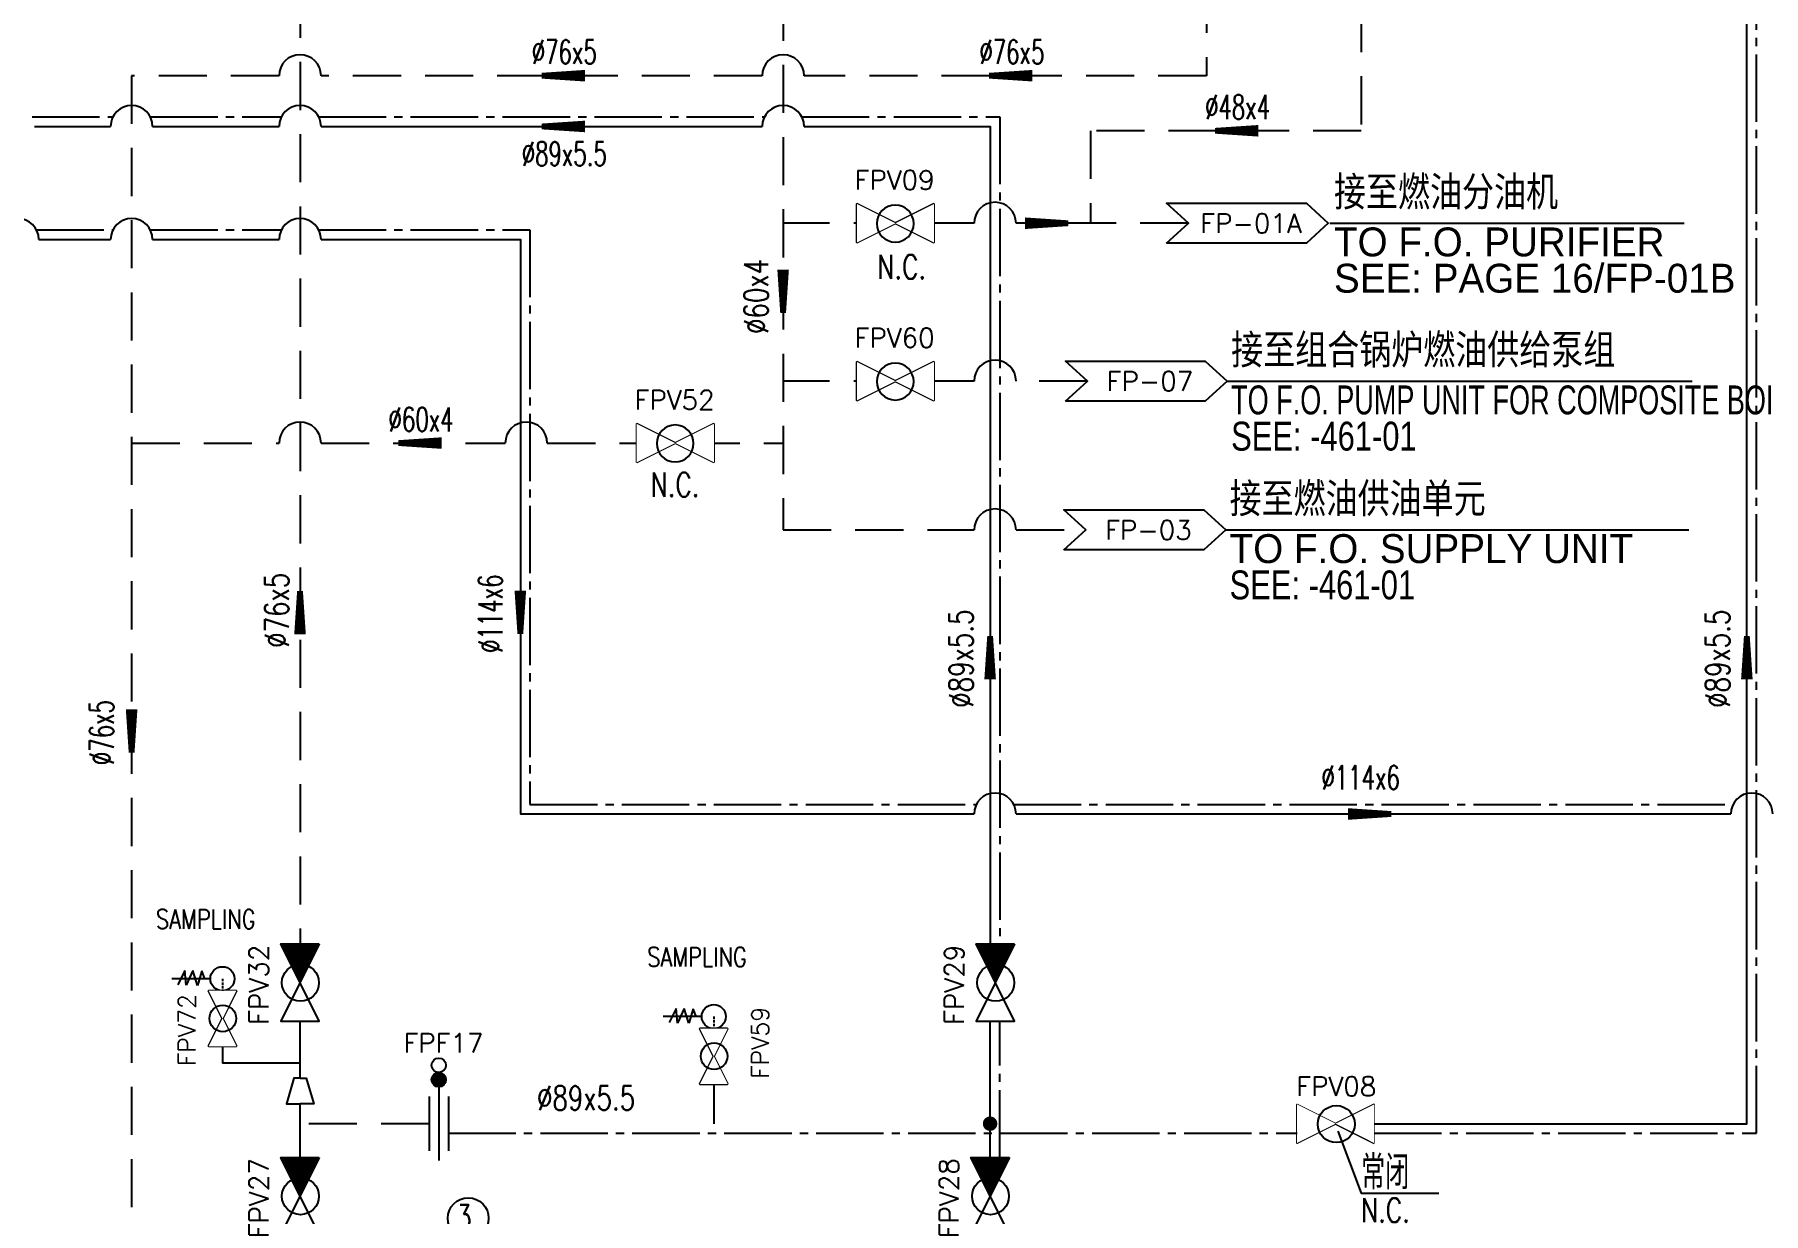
# Model space of a CAD drawing. Header units: inches. Extents: x 244 to 838, y -431 to 471.
# Drawn here: x 469.7 to 649.2, y 191.1 to 313.6 of the extents above; entities that cross this region are included whole.
import ezdxf
from ezdxf.enums import TextEntityAlignment as Align

# ---------------------------------------------------------------- set-up
doc = ezdxf.new("R2010")
doc.units = ezdxf.units.IN
doc.header["$MEASUREMENT"] = 0
doc.set_wipeout_variables(frame=1)
for name, pattern in [('CENTERX2', [0.955, 0.7, -0.085, 0.085, -0.085]), ('HIDDEN', [0.375, 0.25, -0.125]), ('SHORT_CENTER_X', [0.955, 0.7, -0.085, 0.085, -0.085])]:
    doc.linetypes.add(name, pattern=pattern)
doc.layers.add('chinese', color=7, linetype='Continuous')
doc.layers.add('text', color=2, linetype='Continuous')
doc.styles.add('CHINESE', font='SHORT.shx', dxfattribs={"bigfont": 'HZDXF.shx'})
doc.styles.add('HZDX', font='romans.shx', dxfattribs={"width": 0.9, "bigfont": 'HZDX.SHX'})
doc.styles.add('ROMANS', font='ROMANS')
doc.styles.add('SimSun', font='Simtxt.shx', dxfattribs={"bigfont": 'HZDX.SHX'})

# ---------------------------------------------------------------- blocks, each defined once
blk = doc.blocks.new('V026')
at = {"color": 7}
blk.add_lwpolyline([(5.86, -1.97), (5.86, 2.04), (-2.15, -1.97), (-2.15, 2.04)], close=True, dxfattribs=at)
at = {"color": 2, "linetype": 'Continuous', "style": 'ROMANS', "flags": 1}
for tag in ['NAMEPLATE', 'STANDARD', 'DIAMETER', 'REMARKS', 'MATERIAL', 'WEIGHT', 'NAME', 'SIZE']:
    blk.add_attdef(tag, text='', height=2, dxfattribs=at).set_placement((1.92, 3.92), align=Align.MIDDLE)
at = {"color": 2, "linetype": 'Continuous', "style": 'ROMANS'}
blk.add_attdef('MARK', text='', height=2, dxfattribs=at).set_placement((1.92, 3.92), align=Align.MIDDLE)
at = {"color": 7}
blk.add_wipeout([(5.86, -1.97), (5.86, 2.04), (-2.15, -1.97), (-2.15, 2.04)], dxfattribs=at)
at = {"linetype": 'Continuous'}
blk.add_circle((1.92, 0), 1.92, dxfattribs=at)
blk = doc.blocks.new('F028')
blk.add_hatch(color=256).paths.add_polyline_path([(1.75, 4.56, 1), (0.25, 4.56, 1)])
at = {"color": 7, "linetype": 'Continuous'}
for points in [[(1, 3.81), (1, -3.81)], [(0, 2.83), (0, -2.83)], [(2, 2.83), (2, -2.83)]]:
    blk.add_lwpolyline(points, dxfattribs=at)
blk.add_circle((1, 6.06), 0.75)
blk.add_circle((1, 4.56), 0.75, dxfattribs=at)
at = {"color": 2, "linetype": 'Continuous', "style": 'ROMANS', "flags": 1}
for tag in ['NAMEPLATE', 'STANDARD', 'DIAMETER', 'REMARKS', 'MATERIAL', 'WEIGHT', 'NAME', 'SIZE']:
    blk.add_attdef(tag, text='', height=2, dxfattribs=at).set_placement((1, 7.31), align=Align.MIDDLE)
at = {"color": 2, "linetype": 'Continuous', "style": 'ROMANS'}
blk.add_attdef('MARK', text='', height=2, dxfattribs=at).set_placement((1, 7.31), align=Align.MIDDLE)
blk = doc.blocks.new('V012')
at = {"color": 2, "linetype": 'Continuous', "style": 'ROMANS', "flags": 1}
for tag in ['NAMEPLATE', 'STANDARD', 'DIAMETER', 'REMARKS', 'MATERIAL', 'WEIGHT', 'NAME', 'SIZE']:
    blk.add_attdef(tag, text='', height=2, dxfattribs=at).set_placement((3.78, 4.27), align=Align.MIDDLE)
at = {"color": 2, "linetype": 'Continuous', "style": 'ROMANS'}
blk.add_attdef('MARK', text='', height=2, dxfattribs=at).set_placement((3.78, 4.27), align=Align.MIDDLE)
at = {"color": 7, "linetype": 'Continuous'}
blk.add_wipeout([(8.01, -2), (0, 2), (0, -2), (8.01, 2)], dxfattribs=at)
blk.add_wipeout([(8.01, -2), (0, 2), (0, -2), (8.01, 2)], dxfattribs=at)
blk.add_lwpolyline([(8.01, -2), (0, 2), (0, -2), (8.01, 2)], close=True, dxfattribs=at)
blk.add_lwpolyline([(4.03, 0, 0, 4, 0), (8.02, 0, 4, 4, 0)], format="xyseb", dxfattribs=at)
blk.add_circle((3.99, -0.04), 1.92, dxfattribs=at)
blk = doc.blocks.new('F065')
at = {"color": 7, "linetype": 'Continuous'}
for points in [[(0, 0), (0, 0.63), (2.65, 1.42), (2.65, 0)], [(0, 0), (0, -0.63), (2.65, -1.42), (2.65, 0)]]:
    blk.add_lwpolyline(points, dxfattribs=at)
at = {"color": 2, "linetype": 'Continuous', "style": 'ROMANS', "flags": 1}
for tag in ['NAMEPLATE', 'STANDARD', 'DIAMETER', 'REMARKS', 'MATERIAL', 'WEIGHT', 'NAME', 'SIZE']:
    blk.add_attdef(tag, text='', height=2, dxfattribs=at).set_placement((1.32, 3.03), align=Align.MIDDLE)
at = {"color": 2, "linetype": 'Continuous', "style": 'ROMANS'}
blk.add_attdef('MARK', text='', height=2, dxfattribs=at).set_placement((1.32, 3.03), align=Align.MIDDLE)
blk = doc.blocks.new('F100')
at = {"color": 2, "linetype": 'Continuous', "style": 'ROMANS', "flags": 1}
for tag in ['WEIGHT', 'SIZE', 'STANDARD', 'NAME', 'DIAMETER', 'MATERIAL', 'REMARKS', 'NAMEPLATE']:
    blk.add_attdef(tag, (-8.33, -0.08), '', height=2, dxfattribs=at)
at = {"color": 2, "linetype": 'Continuous', "style": 'ROMANS'}
blk.add_attdef('MARK', (-8.33, -0.08), '', height=2, dxfattribs=at)
blk = doc.blocks.new('E000')
blk.add_lwpolyline([(-2.27, -2.08), (0, 0), (-2.27, 2.08), (12.25, 2.08), (14.53, 0), (12.25, -2.08)], close=True)
at = {"color": 2, "style": 'ROMANS', "flags": 1}
for tag, p in [('NOMDIA', (32.69, 2.18)), ('NUMBER', (36.25, -0.69)), ('CAPACITY', (36.52, -3.69))]:
    blk.add_attdef(tag, text='', height=2, rotation=359.3452, dxfattribs=at).set_placement(p, align=Align.CENTER)
at = {"color": 2, "linetype": 'Continuous', "style": 'ROMANS'}
blk.add_attdef('MARK', text='', height=2, dxfattribs=at).set_placement((6.5, -0.01), align=Align.MIDDLE)
at = {"layer": 'text', "style": 'CHINESE'}
for tag, p, height in [('CONNC', (15.25, 1.42), 3.5), ('CONNE', (15.25, -3.45), 3)]:
    blk.add_attdef(tag, p, '', height=height, dxfattribs=at)
at = {"layer": 'text', "color": 2, "style": 'CHINESE'}
blk.add_attdef('CONND', (15.25, -7.21), '', height=3, dxfattribs=at)
blk = doc.blocks.new('V013')
at = {"color": 2, "linetype": 'Continuous', "style": 'ROMANS', "flags": 1}
for tag in ['NAMEPLATE', 'STANDARD', 'DIAMETER', 'REMARKS', 'MATERIAL', 'WEIGHT', 'NAME', 'SIZE']:
    blk.add_attdef(tag, text='', height=2, dxfattribs=at).set_placement((4.08, 4.49), align=Align.MIDDLE)
at = {"color": 2, "linetype": 'Continuous', "style": 'ROMANS'}
blk.add_attdef('MARK', text='', height=2, dxfattribs=at).set_placement((4.08, 4.49), align=Align.MIDDLE)
at = {"color": 3}
blk.add_wipeout([(8.01, -2), (8.01, 2), (0, -2), (0, 2)], dxfattribs=at)
at = {"linetype": 'Continuous'}
blk.add_lwpolyline([(0, -2), (8.01, 2), (8.01, -2), (0, 2)], close=True, dxfattribs=at)
blk.add_wipeout([(0, -2), (8.01, 2), (8.01, -2), (0, 2)], dxfattribs=at)
at = {"color": 7}
blk.add_lwpolyline([(8.01, -2), (8.01, 2), (0, -2), (0, 2)], close=True, dxfattribs=at)
blk.add_wipeout([(8.01, -2), (8.01, 2), (0, -2), (0, 2)], dxfattribs=at)
at = {"linetype": 'Continuous'}
blk.add_circle((4.02, -0.04), 1.92, dxfattribs=at)
blk = doc.blocks.new('V025')
at = {"linetype": 'Continuous'}
for p, q in [((-0.74, 4.19), (0.94, 4.33)), ((0.94, 3.41), (-0.74, 4.19)), ((0.94, 4.33), (-0.69, 5.14))]:
    blk.add_line(p, q, dxfattribs=at)
at = {"color": 7, "linetype": 'Continuous'}
for p, q in [((0, 1.39), (0, 5.83)), ((-0.76, 2.89), (0.94, 3.41)), ((0.9, 2.38), (-0.76, 2.89)), ((0, 2.02), (0.9, 2.38))]:
    blk.add_line(p, q, dxfattribs=at)
blk.add_circle((0, 0), 1.39, dxfattribs=at)
at = {"color": 2, "linetype": 'Continuous', "style": 'ROMANS', "flags": 1}
for tag in ['NAMEPLATE', 'STANDARD', 'DIAMETER', 'REMARKS', 'MATERIAL', 'WEIGHT', 'NAME', 'SIZE']:
    blk.add_attdef(tag, text='', height=2, dxfattribs=at).set_placement((0, 8.1), align=Align.MIDDLE)
at = {"color": 2, "linetype": 'Continuous', "style": 'ROMANS'}
blk.add_attdef('MARK', text='', height=2, dxfattribs=at).set_placement((0, 8.1), align=Align.MIDDLE)

msp = doc.modelspace()

# ---------------------------------------------------------------- linework, layer by layer
at = {"color": 3, "linetype": 'HIDDEN', "ltscale": 20}
for p, q in [((547.4, 332.91), (547.4, 262.11)), ((567.23, 277.56), (547.4, 277.56)), ((579, 277.56), (571.59, 277.56)), ((479.74, 271.13), (495.05, 271.13)), ((499.42, 271.13), (518.55, 271.13)), ((522.91, 271.13), (547.4, 271.13)), ((547.4, 262.11), (567.23, 262.11)), ((510.64, 200.45), (497.23, 200.45))]:
    msp.add_line(p, q, dxfattribs=at)
at = {"color": 3}
msp.add_line((568.9, 196.94), (568.9, 211.09), dxfattribs=at)
at = {"color": 7, "linetype": 'CENTERX2', "ltscale": 10}
msp.add_line((569.9, 196.94), (569.9, 211.36), dxfattribs=at)
at = {"color": 3, "linetype": 'Continuous'}
msp.add_line((497.23, 206.74), (489.18, 206.74), dxfattribs=at)
at = {"color": 3, "linetype": 'SHORT_CENTER_X', "ltscale": 10}
msp.add_line((497.23, 196.95), (497.23, 200.45), dxfattribs=at)
at = {"color": 3, "linetype": 'HIDDEN', "ltscale": 20}
for points in [[(497.23, 348.21), (497.23, 217.1)], [(607.44, 331.72), (607.44, 303.56), (579.32, 303.56), (579.32, 293.96)], [(591.36, 318.72), (591.36, 309.28), (549.58, 309.28)], [(545.22, 309.28), (499.42, 309.28)], [(567.23, 293.96), (547.4, 293.96)], [(589.49, 293.96), (571.59, 293.96)], [(571.59, 262.11), (578.84, 262.11)]]:
    msp.add_lwpolyline(points, dxfattribs=at)
at = {"color": 3}
for points in [[(526.82, 309.28, 0, 0, 0), (526.82, 309.28, 1.2, 0.6, 0), (522.32, 309.28, 0, 0, 0), (522.32, 309.28, 0, 0, 0)], [(573.3, 309.28, 0, 0, 0), (573.3, 309.28, 1.2, 0.6, 0), (568.8, 309.28, 0, 0, 0), (568.8, 309.28, 0, 0, 0)], [(526.82, 304.01, 0, 0, 0), (526.82, 304.01, 1.2, 0.6, 0), (522.32, 304.01, 0, 0, 0), (522.32, 304.01, 0, 0, 0)], [(596.75, 303.56, 0, 0, 0), (596.75, 303.56, 1.2, 0.6, 0), (592.25, 303.56, 0, 0, 0), (592.25, 303.56, 0, 0, 0)], [(572.51, 293.96, 0, 0, 0), (572.51, 293.96, 1.2, 0.6, 0), (577.01, 293.96, 0, 0, 0), (577.01, 293.96, 0, 0, 0)], [(547.4, 289.15, 0, 0, 0), (547.4, 289.15, 1.2, 0.6, 0), (547.4, 284.65, 0, 0, 0), (547.4, 284.65, 0, 0, 0)], [(511.95, 271.13, 0, 0, 0), (511.95, 271.13, 1.2, 0.6, 0), (507.45, 271.13, 0, 0, 0), (507.45, 271.13, 0, 0, 0)], [(497.23, 251.28, 0, 0, 0), (497.23, 251.28, 1.2, 0.6, 0), (497.23, 255.78, 0, 0, 0), (497.23, 255.78, 0, 0, 0)], [(520.11, 255.81, 0, 0, 0), (520.11, 255.81, 1.2, 0.6, 0), (520.11, 251.31, 0, 0, 0), (520.11, 251.31, 0, 0, 0)], [(568.9, 246.59, 0, 0, 0), (568.9, 246.59, 1.2, 0.6, 0), (568.9, 251.09, 0, 0, 0), (568.9, 251.09, 0, 0, 0)], [(647.49, 246.59, 0, 0, 0), (647.49, 246.59, 1.2, 0.6, 0), (647.49, 251.09, 0, 0, 0), (647.49, 251.09, 0, 0, 0)], [(479.74, 243.47, 0, 0, 0), (479.74, 243.47, 1.2, 0.6, 0), (479.74, 238.97, 0, 0, 0), (479.74, 238.97, 0, 0, 0)], [(606.08, 232.61, 0, 0, 0), (606.08, 232.61, 1.2, 0.6, 0), (610.58, 232.61, 0, 0, 0), (610.58, 232.61, 0, 0, 0)]]:
    msp.add_lwpolyline(points, format="xyseb", dxfattribs=at)
at = {"color": 7, "linetype": 'CENTERX2', "ltscale": 10}
for points in [[(469.42, 305.01), (477.8, 305.01)], [(481.68, 305.01), (495.3, 305.01)], [(499.17, 305.01), (545.46, 305.01)], [(549.34, 305.01), (569.9, 305.01), (569.9, 217.09)], [(469.85, 293.27), (477.8, 293.27)], [(481.68, 293.27), (495.3, 293.27)], [(571.35, 233.61), (646.06, 233.61)]]:
    msp.add_lwpolyline(points, dxfattribs=at)
at = {"color": 3}
for points in [[(469.66, 304.01), (477.56, 304.01)], [(481.92, 304.01), (495.05, 304.01)], [(499.42, 304.01), (545.22, 304.01)], [(549.58, 304.01), (568.9, 304.01), (568.9, 217.09)], [(470.1, 292.27), (477.56, 292.27)], [(481.92, 292.27), (495.05, 292.27)], [(571.59, 232.61), (645.82, 232.61)]]:
    msp.add_lwpolyline(points, dxfattribs=at)
for points in [[(604.17, 293.96), (640.97, 293.96)], [(593.53, 277.56), (641.82, 277.56)], [(593.37, 262.11), (641.47, 262.11)]]:
    msp.add_lwpolyline(points)
at = {"color": 3, "linetype": 'SHORT_CENTER_X', "ltscale": 10}
msp.add_lwpolyline([(497.23, 205.16), (497.23, 211.1)], dxfattribs=at)
at = {"color": 3, "linetype": 'Continuous'}
for points in [[(489.18, 208.49), (489.18, 206.74)], [(540.2, 204.56), (540.2, 200.45)], [(568.9, 196.95), (568.9, 203.94)]]:
    msp.add_lwpolyline(points, dxfattribs=at)
at = {"color": 3, "ltscale": 10}
msp.add_lwpolyline([(497.23, 200.45), (497.23, 202.52)], dxfattribs=at)
at = {"const_width": 0.75}
msp.add_lwpolyline([(568.52, 200.45, 1), (569.27, 200.45, 1)], format="xyb", close=True, dxfattribs=at)
at = {"color": 4}
msp.add_circle((514.7, 190.63), 2.12, dxfattribs=at)
at = {"color": 3}
for centre in [(497.23, 309.28), (547.4, 309.28), (479.74, 304.01), (497.23, 304.01), (547.4, 304.01), (569.41, 293.96), (467.92, 292.27), (479.74, 292.27), (497.23, 292.27), (569.41, 277.56), (497.23, 271.13), (520.73, 271.13), (569.41, 262.11), (569.41, 232.61), (648, 232.61)]:
    msp.add_arc(centre, 2.18, 0, 180, dxfattribs=at)

# ---------------------------------------------------------------- block references
at = {"color": 2}
ref = msp.add_blockref('E000', (589.49, 293.96), dxfattribs=at)
ref.add_attrib('MARK', 'FP-01A', dxfattribs={"color": 2, "linetype": 'Continuous', "height": 2, "style": 'ROMANS'}).set_placement((595.99, 293.95), align=Align.MIDDLE)
ref.add_attrib('CONNC', '接至燃油分油机', (604.61, 295.38), dxfattribs={"layer": 'text', "height": 3.5, "style": 'SimSun'})
ref.add_attrib('CONNE', 'TO F.O. PURIFIER', (604.61, 290.52), dxfattribs={"layer": 'text', "height": 3, "style": 'CHINESE'})
ref.add_attrib('CONND', 'SEE: PAGE 16/FP-01B', (604.61, 286.75), dxfattribs={"layer": 'text', "color": 2, "height": 3, "style": 'CHINESE'})
ref = msp.add_blockref('E000', (579, 277.56), dxfattribs=at)
ref.add_attrib('MARK', 'FP-07', dxfattribs={"color": 2, "linetype": 'Continuous', "height": 2, "style": 'ROMANS'}).set_placement((585.5, 277.55), align=Align.MIDDLE)
ref.add_attrib('CONNC', '接至组合锅炉燃油供给泵组', (593.93, 278.98), dxfattribs={"layer": 'text', "height": 3.5, "style": 'SimSun'})
ref.add_attrib('CONNE', 'TO F.O. PUMP UNIT FOR COMPOSITE BOILER', (593.93, 274.11), dxfattribs={"layer": 'text', "height": 3, "style": 'CHINESE', "width": 0.7})
ref.add_attrib('CONND', 'SEE: -461-01', (593.93, 270.35), dxfattribs={"layer": 'text', "color": 2, "height": 3, "style": 'CHINESE', "width": 0.8})
ref = msp.add_blockref('E000', (578.84, 262.11), dxfattribs=at)
ref.add_attrib('MARK', 'FP-03', dxfattribs={"color": 2, "linetype": 'Continuous', "height": 2, "style": 'ROMANS'}).set_placement((585.34, 262.1), align=Align.MIDDLE)
ref.add_attrib('CONNC', '接至燃油供油单元', (593.77, 263.53), dxfattribs={"layer": 'text', "height": 3.5, "style": 'SimSun'})
ref.add_attrib('CONNE', 'TO F.O. SUPPLY UNIT', (593.77, 258.67), dxfattribs={"layer": 'text', "height": 3, "style": 'CHINESE'})
ref.add_attrib('CONND', 'SEE: -461-01', (593.77, 254.9), dxfattribs={"layer": 'text', "color": 2, "height": 3, "style": 'CHINESE', "width": 0.8})
at = {"color": 2, "linetype": 'Continuous'}
ref = msp.add_blockref('F100', (510.48, 218.58), dxfattribs=at)
ref.add_attrib('MARK', 'SAMPLING', (482.26, 220.69), dxfattribs={"color": 2, "linetype": 'Continuous', "height": 2, "style": 'ROMANS', "width": 0.8})
ref = msp.add_blockref('F100', (561.5, 214.65), dxfattribs=at)
ref.add_attrib('MARK', 'SAMPLING', (533.28, 216.76), dxfattribs={"color": 2, "linetype": 'Continuous', "height": 2, "style": 'ROMANS', "width": 0.8})
at = {"color": 3, "linetype": 'Continuous'}
ref = msp.add_blockref('V025', (489.17, 215.5), dxfattribs=dict(at, xscale=0.900000000000091, yscale=0.900000000000091, zscale=0.900000000000091, rotation=90))
ref.add_attrib('MARK', 'FPV72', dxfattribs={"color": 2, "linetype": 'Continuous', "height": 1.8, "rotation": 90, "style": 'ROMANS'}).set_placement((485.49, 210.17), align=Align.MIDDLE)
ref = msp.add_blockref('V025', (540.2, 211.57), dxfattribs=dict(at, xscale=0.900000000000091, yscale=0.900000000000091, zscale=0.900000000000091, rotation=90))
ref.add_attrib('MARK', 'FPV59', dxfattribs={"color": 2, "linetype": 'Continuous', "height": 1.8, "rotation": 90, "style": 'ROMANS'}).set_placement((545.02, 208.84), align=Align.MIDDLE)
ref = msp.add_blockref('F028', (510.64, 200.45))
ref.add_attrib('MARK', 'FPF17', dxfattribs={"color": 2, "linetype": 'Continuous', "height": 2, "style": 'ROMANS'}).set_placement((512.12, 208.83), align=Align.MIDDLE)
at = {"color": 3, "rotation": 270}
msp.add_blockref('F065', (497.23, 205.16), dxfattribs=at)
at = {"color": 3, "ltscale": 10}
msp.add_blockref('V026', (602.93, 200.41), dxfattribs=at).add_auto_attribs({'MARK': 'FPV08'})

# ---------------------------------------------------------------- texts
at = {"layer": 'chinese', "color": 2, "style": 'HZDX', "width": 0.75}
msp.add_text('常闭', height=3.5, dxfattribs=at).set_placement((607.43, 193.63))
at = {"layer": 'text', "style": 'HZDX'}
for s, width, p in [('%%C76x5', 0.65, (524.67, 310.5)), ('%%C76x5', 0.65, (571.16, 310.5)), ('%%C48x4', 0.65, (594.6, 304.78)), ('%%C89x5.5', 0.65, (524.67, 299.93)), ('%%C60x4', 0.65, (509.8, 272.34)), ('%%C114x6', 0.65, (607.38, 235.14)), ('%%C89x5.5', 0.75, (526.94, 201.87))]:
    msp.add_text(s, height=2.5, dxfattribs=dict(at, width=width)).set_placement(p, align=Align.CENTER)
at = {"layer": 'text', "color": 2, "style": 'HZDX', "width": 0.75}
msp.add_text('%%c60x4', height=2.5, rotation=90, dxfattribs=at).set_placement((545.85, 286.35), align=Align.CENTER)
at = {"layer": 'text', "style": 'HZDX', "width": 0.75}
for p in [(557.19, 288.18), (533.65, 265.56), (607.43, 190.22)]:
    msp.add_text('N.C.', height=2.5, dxfattribs=at).set_placement(p)
at = {"layer": 'text', "style": 'HZDX'}
for s, width, p in [('%%c76x5', 0.75, (496.06, 253.76)), ('%%C114x6', 0.65, (518.25, 253.4)), ('%%C89x5.5', 0.75, (567.13, 248.74)), ('%%C89x5.5', 0.75, (645.71, 248.73)), ('%%C76x5', 0.65, (477.88, 241.06))]:
    msp.add_text(s, height=2.5, rotation=90, dxfattribs=dict(at, width=width)).set_placement(p, align=Align.CENTER)
at = {"layer": 'text', "color": 6, "style": 'HZDX', "width": 0.75}
msp.add_text('3', height=2.5, dxfattribs=at).set_placement((513.45, 189.51))

# ---------------------------------------------------------------- next in the draw order: linework, layer by layer
at = {"color": 3}
msp.add_lwpolyline([(608.79, 200.45), (647.49, 200.45), (647.49, 384.92)], dxfattribs=at)
at = {"color": 7, "linetype": 'CENTERX2', "ltscale": 10}
for points in [[(608.79, 199.45), (648.49, 199.45), (648.49, 360.93)], [(512.64, 199.45), (600.78, 199.45)]]:
    msp.add_lwpolyline(points, dxfattribs=at)
at = {"color": 3}
msp.add_lwpolyline([(512.64, 200.45, 0, 0, 0), (531.56, 200.45, 0.6, 1.2, 0), (527.06, 200.45, 0, 0, 0), (525.69, 200.45, 1.2, 0.6, 0), (521.19, 200.45, 0, 0, 0), (600.78, 200.45, 0, 0, 0)], format="xyseb", dxfattribs=at)
msp.add_lwpolyline([(605, 199.66), (607.43, 193.24), (615.49, 193.24)])

# ---------------------------------------------------------------- next in the draw order: block references
at = {"color": 7}
ref = msp.add_blockref('V013', (563.07, 293.96), dxfattribs=dict(at, xscale=-1, rotation=359.9999999999952))
ref.add_attrib('MARK', 'FPV09', dxfattribs={"color": 2, "linetype": 'Continuous', "height": 2, "rotation": 360, "style": 'ROMANS'}).set_placement((558.98, 298.45), align=Align.MIDDLE)
ref = msp.add_blockref('V013', (563.07, 277.56), dxfattribs=dict(at, xscale=-1, rotation=359.9999999999952))
ref.add_attrib('MARK', 'FPV60', dxfattribs={"color": 2, "linetype": 'Continuous', "height": 2, "rotation": 360, "style": 'ROMANS'}).set_placement((558.98, 282.05), align=Align.MIDDLE)
at = {"color": 2, "rotation": 90}
for p, values in [((569.44, 211.1), {'MARK': 'FPV29'}), ((497.23, 188.93), {'MARK': 'FPV27'})]:
    msp.add_blockref('V012', p, dxfattribs=at).add_auto_attribs(values)
at = {"xscale": 0.7200000000002547, "yscale": 0.7200000000002547, "zscale": 0.7200000000002547, "rotation": 90}
msp.add_blockref('V013', (540.2, 204.56), dxfattribs=at)

# ---------------------------------------------------------------- next in the draw order: linework, layer by layer
at = {"color": 3, "linetype": 'HIDDEN', "ltscale": 20}
msp.add_lwpolyline([(495.05, 309.28), (479.74, 309.28), (479.74, 126.59), (497.23, 126.59), (497.23, 140.2)], dxfattribs=at)
at = {"color": 7, "linetype": 'CENTERX2', "ltscale": 10}
msp.add_lwpolyline([(499.17, 293.27), (521.11, 293.27), (521.11, 233.61), (567.47, 233.61)], dxfattribs=at)
at = {"color": 3}
msp.add_lwpolyline([(499.42, 292.27), (520.11, 292.27), (520.11, 232.61), (567.23, 232.61)], dxfattribs=at)
at = {"color": 3, "linetype": 'HIDDEN'}
msp.add_lwpolyline([(540.2, 211.57), (540.2, 210.32)], dxfattribs=at)

# ---------------------------------------------------------------- next in the draw order: block references
at = {"color": 2, "rotation": 90}
msp.add_blockref('V012', (568.9, 188.93), dxfattribs=at).add_auto_attribs({'MARK': 'FPV28'})

# ---------------------------------------------------------------- next in the draw order: block references
at = {"color": 7}
ref = msp.add_blockref('V013', (540.21, 271.13), dxfattribs=dict(at, xscale=-1, rotation=359.9999999999952))
ref.add_attrib('MARK', 'FPV52', dxfattribs={"color": 2, "linetype": 'Continuous', "height": 2, "rotation": 360, "style": 'ROMANS'}).set_placement((536.13, 275.61), align=Align.MIDDLE)
at = {"color": 2, "rotation": 90}
msp.add_blockref('V012', (497.23, 211.1), dxfattribs=at).add_auto_attribs({'MARK': 'FPV32'})
at = {"xscale": 0.7200000000002547, "yscale": 0.7200000000002547, "zscale": 0.7200000000002547, "rotation": 90}
msp.add_blockref('V013', (489.18, 208.49), dxfattribs=at)

# ---------------------------------------------------------------- next in the draw order: linework, layer by layer
at = {"color": 3, "linetype": 'HIDDEN'}
msp.add_lwpolyline([(489.17, 215.5), (489.17, 214.25)], dxfattribs=at)

doc.saveas('drawing.dxf')
